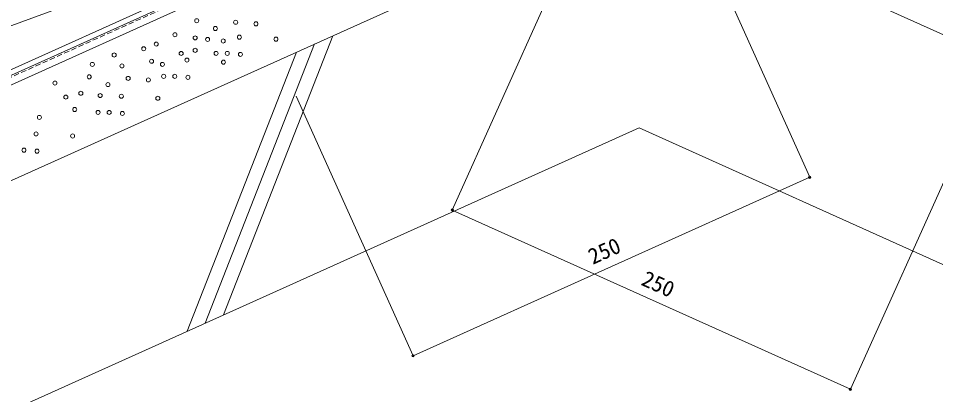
# Model space of a CAD drawing. Units: millimetres, scale not verified. Extents: x -203 to 197, y -138 to 132.
# Drawn here: x -99.1 to 5.9, y -48.3 to -5.3 of the extents above; entities that cross this region are included whole.
import ezdxf
from ezdxf.enums import TextEntityAlignment as Align

# ---------------------------------------------------------------- set-up
doc = ezdxf.new("R2010")
doc.units = ezdxf.units.MM
doc.header["$LTSCALE"] = 0.5
doc.header["$PDMODE"] = 32
doc.header["$PDSIZE"] = 0.25
doc.linetypes.add('DASHED1', pattern=[1.8, 1.2, -0.6])
for name, color, linetype, lineweight in [('1-0', 7, 'Continuous', 18), ('1-1', 7, 'Continuous', 18), ('1-A', 7, 'Continuous', 18), ('1-B', 3, 'Continuous', 18)]:
    doc.layers.add(name, color=color, linetype=linetype, lineweight=lineweight)
doc.styles.add('ＭＳ ゴシック', font='')
doc.styles.get('ＭＳ ゴシック').set_extended_font_data('MS Gothic')

msp = doc.modelspace()

# ---------------------------------------------------------------- linework, layer by layer
at = {"layer": '1-0'}
for p, q in [((-176.7568, -45.6779), (-28.0071, 21.2594)), ((-176.7568, -46.3359), (-28.0071, 20.6015)), ((-176.7568, -47.4324), (-28.0071, 19.5049)), ((-124.7984, -35.0171), (-28.0071, 8.5391)), ((116.6389, -56.5517), (-28.0071, 8.5391)), ((-63.0943, -7.2502), (-75.6267, -39.2078)), ((-65.1813, -8.1893), (-77.7137, -40.147)), ((-67.2682, -9.1284), (-79.8006, -41.0861)), ((-162.8044, -78.4378), (-28.0071, -17.779)), ((106.7902, -78.4378), (-28.0071, -17.779))]:
    msp.add_line(p, q, dxfattribs=at)
for centre in [(-78.6901, -5.5325), (-76.5488, -6.4247), (-74.2291, -5.711), (-71.9094, -5.8894), (-81.1883, -7.1385), (-78.8686, -7.4954), (-73.7989, -7.4124), (-83.3296, -8.2091), (-77.441, -7.6738), (-75.6566, -7.8522), (-69.6196, -7.6446), (-88.1475, -9.4582), (-84.7571, -8.7444), (-80.4745, -9.2798), (-78.8686, -8.9229), (-76.4689, -9.2698), (-75.1919, -9.2698), (-73.6828, -9.3859), (-90.6457, -10.5288), (-87.2553, -10.7073), (-83.8649, -10.172), (-82.6158, -10.5288), (-79.8095, -10.042), (-75.6303, -10.2742), (-94.9283, -12.6701), (-91.0026, -11.9564), (-86.5415, -12.1348), (-84.2218, -12.3133), (-82.4795, -11.8995), (-81.2026, -11.8995), (-79.6934, -12.0156), (-91.9679, -13.8377), (-88.8613, -12.8486), (-93.6792, -14.2761), (-89.7535, -14.0977), (-87.3228, -14.1744), (-83.1436, -14.4065), (-92.6644, -15.6952), (-96.7126, -16.5958), (-89.9929, -16.0318), (-88.7159, -16.0318), (-87.2067, -16.1479), (-97.0901, -18.4945), (-92.9109, -18.7267), (-98.4832, -20.3519), (-96.974, -20.468)]:
    msp.add_circle(centre, 0.2322, dxfattribs=at)
at = {"layer": '1-1', "color": 3, "linetype": 'DASHED1'}
msp.add_line((-176.7568, -46.5552), (-28.0071, 20.3822), dxfattribs=at)
at = {"layer": '1-A'}
for p, q in [((-49.4206, -27.2033), (-34.684, 5.5446)), ((-8.4788, -23.4527), (-21.8554, 6.2732)), ((-53.9092, -43.8964), (-67.2859, -14.1705)), ((-3.8245, -47.7216), (10.912, -14.9737)), ((-53.9092, -43.8964), (-8.4788, -23.4527)), ((-3.8245, -47.7216), (-49.4206, -27.2033))]:
    msp.add_line(p, q, dxfattribs=at)
for p in [(-8.4788, -23.4527), (-49.4206, -27.2033), (-53.9092, -43.8964), (-3.8245, -47.7216)]:
    msp.add_point(p, dxfattribs=at)
at = {"layer": '1-B'}
msp.add_line((-134.9349, -18.991), (-79.2408, 1.5084), dxfattribs=at)

# ---------------------------------------------------------------- texts
at = {"layer": '1-A', "style": 'ＭＳ ゴシック'}
for rotation, p in [(24.228, (-33.109, -33.988)), (335.772, (-28.1272, -36.2371))]:
    msp.add_text('250', height=1.833, rotation=rotation, dxfattribs=at).set_placement(p, align=Align.BOTTOM_LEFT)

doc.saveas('drawing.dxf')
